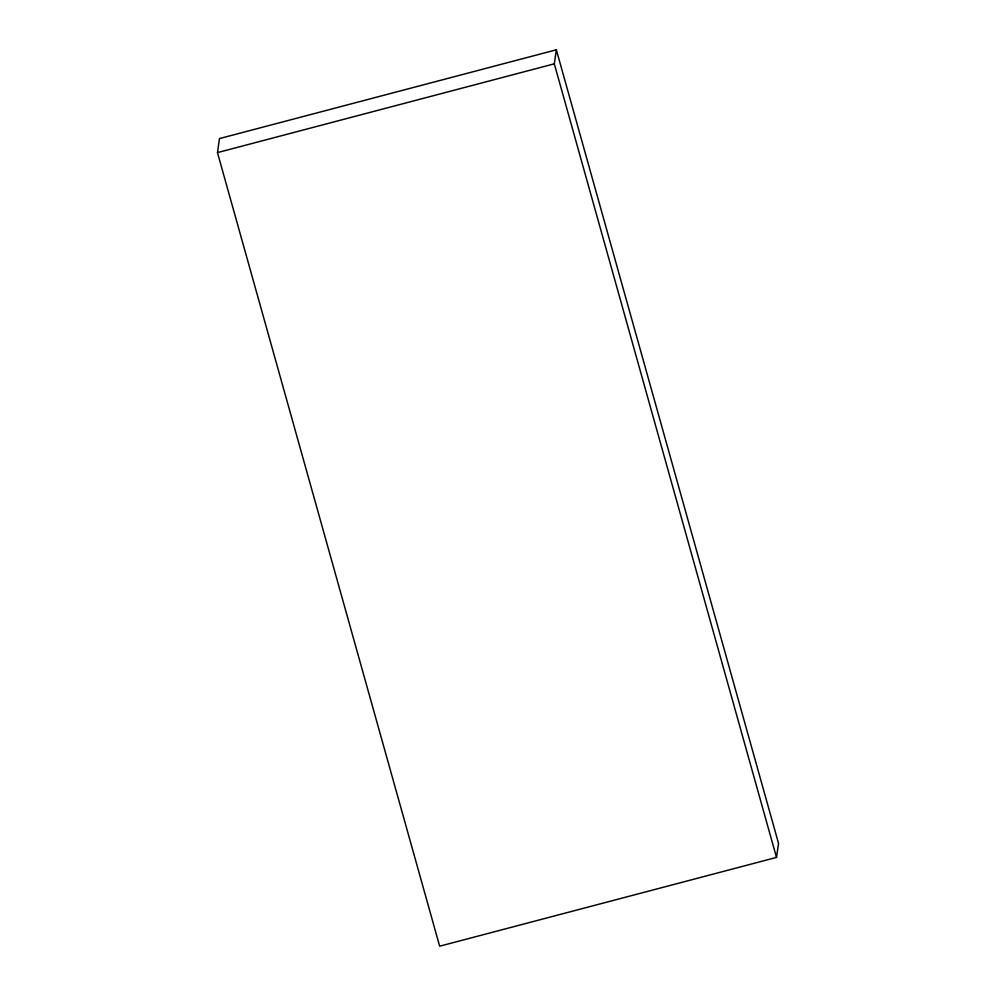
<?xml version="1.0" encoding="UTF-8"?>
<svg xmlns="http://www.w3.org/2000/svg" width="996" height="996" viewBox="0 0 996 996"><rect width="100%" height="100%" fill="white"/><g stroke="black" fill="none" stroke-linecap="round" stroke-linejoin="round"><path stroke-width="1.49" d="M217.464 152.612L219.494 138.581L556.341 49.8L778.536 843.388L776.507 857.419L439.659 946.2L217.464 152.612L554.311 63.831L556.341 49.8M554.311 63.831L776.507 857.419"/></g></svg>
